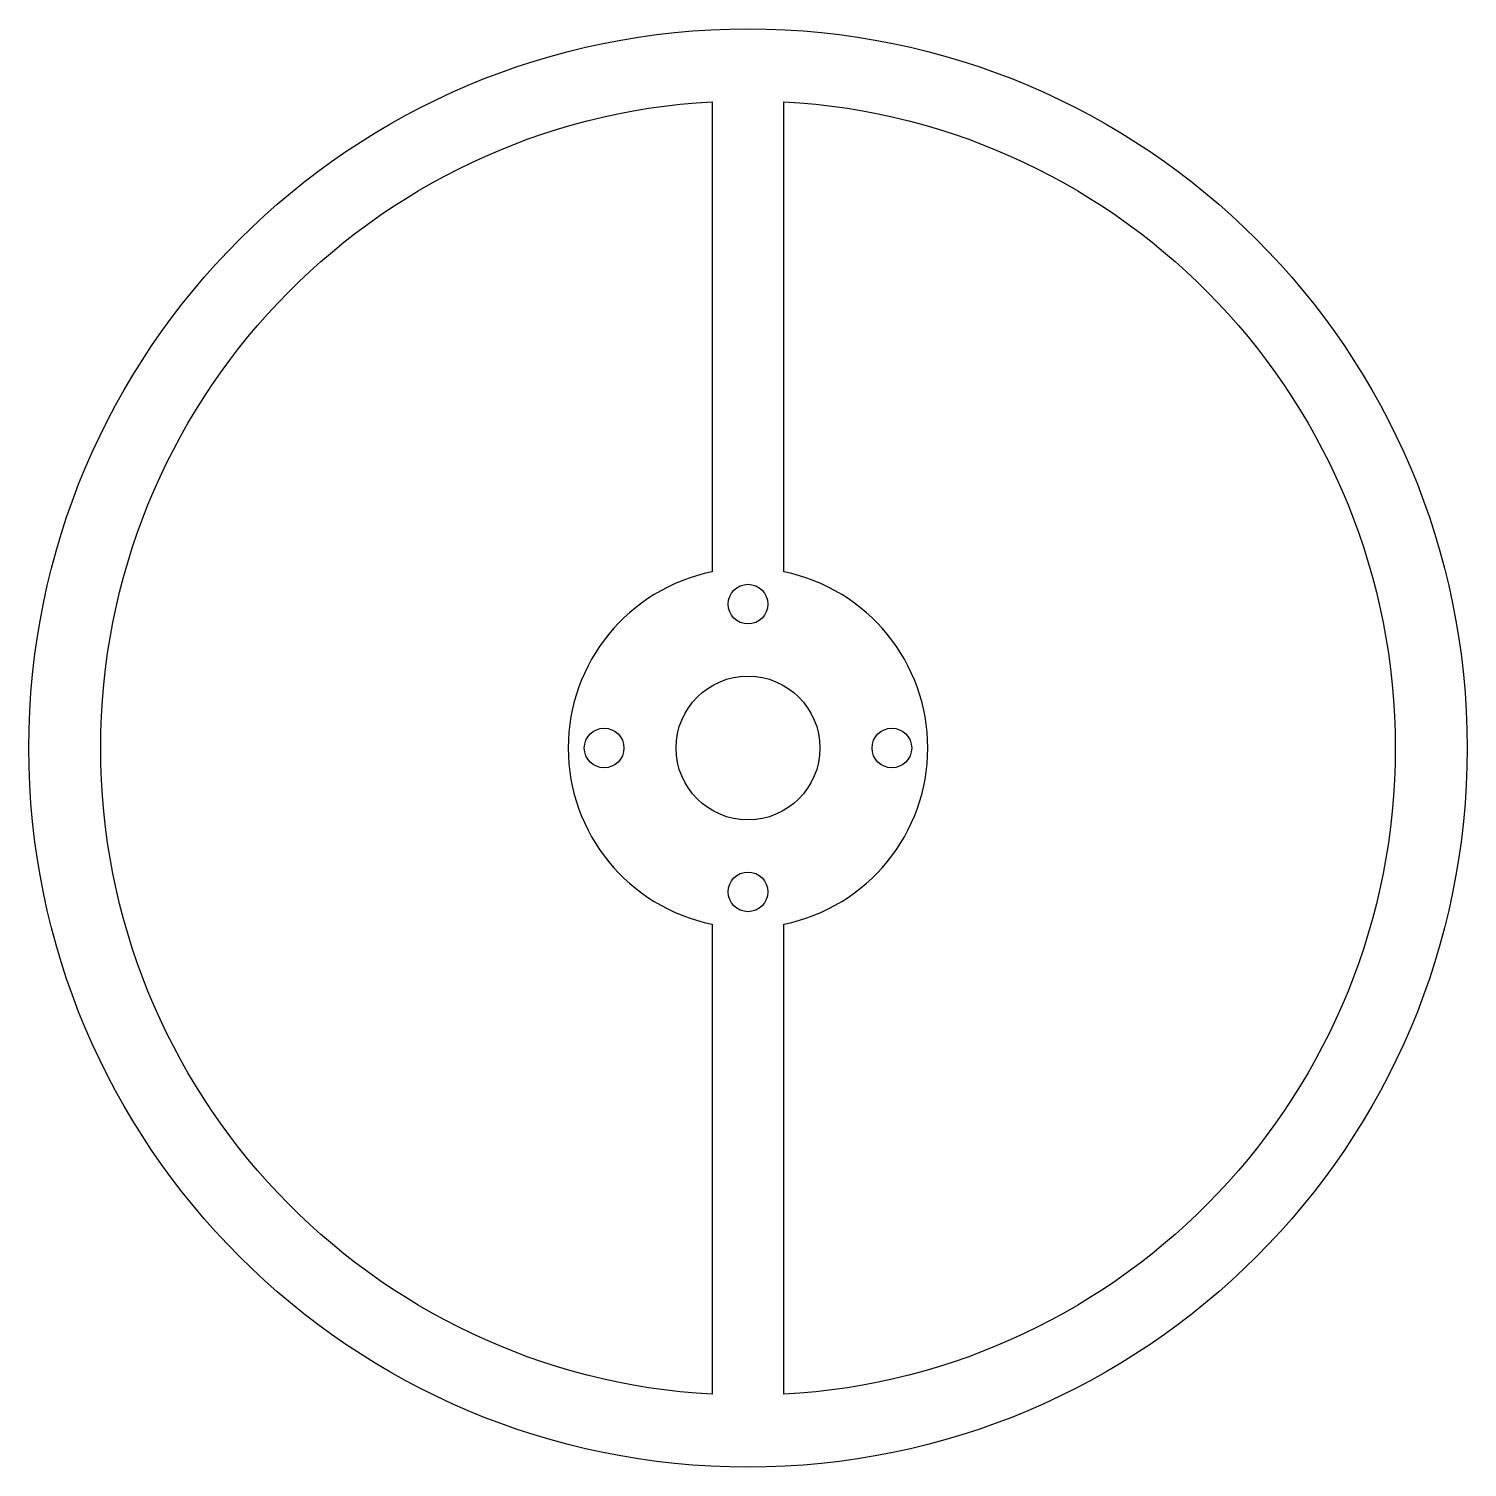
# Model space of a CAD drawing. Header units: inches. Extents: x -2.5 to 2.5, y -2.5 to 2.5.
import ezdxf

# ---------------------------------------------------------------- set-up
doc = ezdxf.new("R2010")
doc.units = ezdxf.units.IN
doc.header["$MEASUREMENT"] = 0

msp = doc.modelspace()

# ---------------------------------------------------------------- linework, layer by layer
for points in [[(-0.125, 2.2465), (-0.125, 0.6124, 0.816497), (-0.125, -0.6124), (-0.125, -2.2465, -0.945905)], [(0.125, 0.6124), (0.125, 2.2465, -0.945905), (0.125, -2.2465), (0.125, -0.6124, 0.816497)]]:
    msp.add_lwpolyline(points, format="xyb", close=True)
for centre, radius in [((0, 0), 2.5), ((0, 0.5), 0.0689), ((0, 0), 0.25), ((-0.5, 0), 0.0689), ((0.5, 0), 0.0689), ((0, -0.5), 0.0689)]:
    msp.add_circle(centre, radius)

doc.saveas('drawing.dxf')
